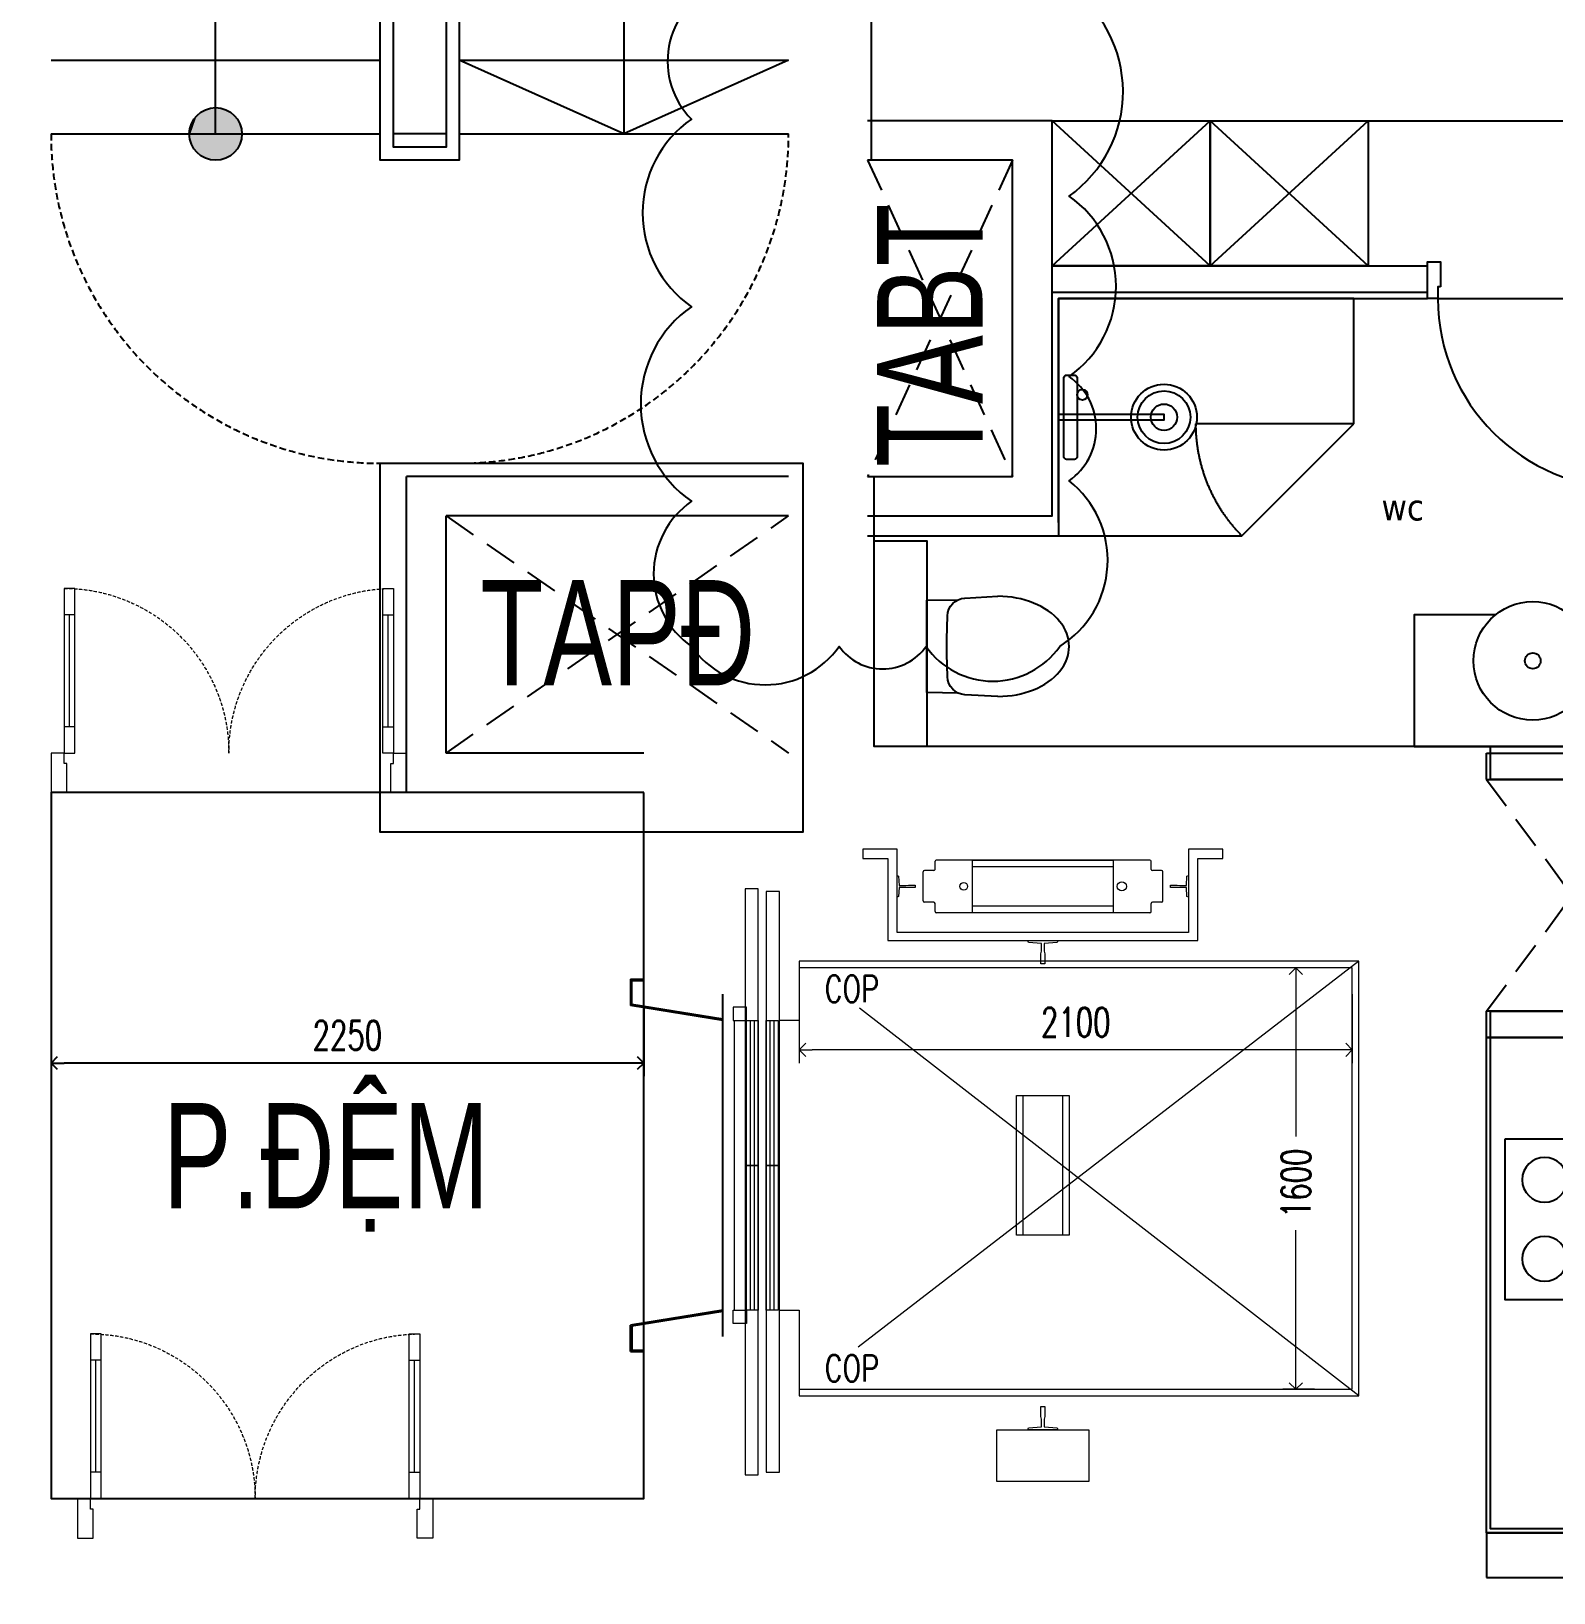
# Model space of a CAD drawing. Header units: millimetres. Extents: x -361702973 to 361248309, y -356458554 to 356543577.
# Drawn here: x 151752 to 157532, y 17413 to 23340 of the extents above; entities that cross this region are included whole.
import ezdxf
from ezdxf.enums import TextEntityAlignment as Align

# ---------------------------------------------------------------- set-up
doc = ezdxf.new("R2010")
doc.units = ezdxf.units.MM
doc.header["$LTSCALE"] = 100
doc.header["$MEASUREMENT"] = 0
for name, pattern in [('ACAD_ISO03W100', [30, 12, -18]), ('HIDDEN', [0.375, 0.25, -0.125]), ('Xref_ST_MBDV Cot vach 30.7.2022$0$ACAD_ISO02W100', [15, 12, -3]), ('Xref_ST_MBDV Cot vach 30.7.2022$0$HIDDEN', [0.375, 0.25, -0.125]), ('Xref_ST_MBDV Cot vach 30.7.2022$0$HIDDEN2', [0.1875, 0.125, -0.0625])]:
    doc.linetypes.add(name, pattern=pattern)
for name, color, linetype in [('1VinaPVC-Text', 9, 'Continuous'), ('A-_SANIEQPT_E-_N', 251, 'Continuous'), ('A-ANNO-ROOM', 50, 'Continuous'), ('dien tich thong thuy', 3, 'Continuous'), ('IDEA - dim', 251, 'Continuous'), ('KT-Khuat', 9, 'HIDDEN'), ('KT-Net manh', 139, 'Continuous'), ('KT-Tuong', 1, 'Continuous'), ('ONG', 150, 'Continuous'), ('truc ky thua', 50, 'Continuous'), ('Xref_ST_MBDV Cot vach 30.7.2022$0$KT-Khuat', 9, 'Xref_ST_MBDV Cot vach 30.7.2022$0$HIDDEN'), ('Xref_ST_MBDV Cot vach 30.7.2022$0$KT-Net manh', 139, 'Continuous'), ('Xref_ST_MBDV Cot vach 30.7.2022$0$KT-Text', 7, 'Continuous'), ('Xref_ST_MBDV Cot vach 30.7.2022$0$KT-Thay', 7, 'Continuous'), ('Xref_ST_MBDV Cot vach 30.7.2022$0$KT-Tuong', 1, 'Continuous')]:
    doc.layers.add(name, color=color, linetype=linetype)
doc.layers.add('Xref_ST_MBDV Cot vach 30.7.2022$0$CUA', color=37, linetype='Continuous', lineweight=13)
doc.layers.add('Xref_ST_MBDV Cot vach 30.7.2022$0$KT-Noi that', color=36, linetype='Continuous', lineweight=9)
doc.styles.add('220126_HDN_HBA typical plan$0$211210_HDN_HBA_TYPICAL PLAN CORE OPT 1$0$HBA-Text', font='GOTHIC.TTF')
doc.styles.add('Tahoma', font='tahoma.ttf')
doc.styles.add('Xref_ST_MBDV Cot vach 30.7.2022$0$Arial', font='arial.ttf', dxfattribs={"width": 0.7})
doc.styles.add('Xref_ST_MBDV Cot vach 30.7.2022$0$ROMANS', font='ROMANS.SHX')
doc.styles.add('Xref_ST_MBDV Cot vach 30.7.2022$0$xref.N.Cot vach tang N2$0$DIM', font='vnsimli.shx', dxfattribs={"width": 0.7})
doc.dimstyles.new('Xref_ST_MBDV Cot vach 30.7.2022$0$xref.N.Cot vach tang N2$0$CCU 1-100 A1', dxfattribs={"dimscale": 100, "dimtxt": 2.2, "dimasz": 1, "dimexe": 1, "dimexo": 0, "dimgap": 1, "dimtad": 1, "dimdec": 0, "dimdsep": 46, "dimtxsty": 'Xref_ST_MBDV Cot vach 30.7.2022$0$xref.N.Cot vach tang N2$0$DIM', "dimblk1": 'Xref_ST_MBDV Cot vach 30.7.2022$0$xref.N.Cot vach tang N2$0$_ARCHTICK', "dimblk2": 'Xref_ST_MBDV Cot vach 30.7.2022$0$xref.N.Cot vach tang N2$0$_ARCHTICK', "dimsah": 1, "dimcen": 0, "dimdle": 1, "dimclrd": 256, "dimclre": 256, "dimclrt": 31, "dimadec": 0, "dimazin": 0, "dimtfac": 1, "dimtdec": 0, "dimtix": 1, "dimtmove": 2, "dimatfit": 3, "dimldrblk": 'Xref_ST_MBDV Cot vach 30.7.2022$0$xref.N.Cot vach tang N2$0$_ARCHTICK', "dimfxl": 8, "dimtolj": 1, "dimarcsym": 0})

# ---------------------------------------------------------------- blocks, each defined once
blk = doc.blocks.new('A$C418F5BC8')
at = {"layer": 'A-ANNO-ROOM', "insert": (648.1, 1090.8), "char_height": 600, "attachment_point": 2, "rotation": 50.44883, "style": '220126_HDN_HBA typical plan$0$211210_HDN_HBA_TYPICAL PLAN CORE OPT 1$0$HBA-Text'}
blk.add_mtext_dynamic_manual_height_columns('SL-S', width=722857412.874, gutter_width=9765.6, heights=[0], dxfattribs=at)
blk = doc.blocks.new('A$C1AAC5519')
at = {"layer": 'A-ANNO-ROOM', "insert": (773, 1216.6), "char_height": 600, "attachment_point": 2, "rotation": 50.44883, "style": '220126_HDN_HBA typical plan$0$211210_HDN_HBA_TYPICAL PLAN CORE OPT 1$0$HBA-Text'}
blk.add_mtext_dynamic_manual_height_columns('1-BR', width=722857412.874, gutter_width=9765.6, heights=[0], dxfattribs=at)
blk = doc.blocks.new('A$C2A6C5140')
at = {"layer": 'A-ANNO-ROOM', "insert": (731.4, 1190, 0), "char_height": 600, "attachment_point": 2, "rotation": 50.44883, "style": '220126_HDN_HBA typical plan$0$211210_HDN_HBA_TYPICAL PLAN CORE OPT 1$0$HBA-Text'}
blk.add_mtext_dynamic_manual_height_columns('2-BR', width=722857412.874, gutter_width=9765.6, heights=[0], dxfattribs=at)
blk = doc.blocks.new('A$C5388591E')
at = {"layer": 'A-ANNO-ROOM', "insert": (894.3, 842.2, 0), "char_height": 600, "attachment_point": 2, "rotation": 1.40647, "style": '220126_HDN_HBA typical plan$0$211210_HDN_HBA_TYPICAL PLAN CORE OPT 1$0$HBA-Text'}
blk.add_mtext_dynamic_manual_height_columns('3-BR', width=722857412.874, gutter_width=9765.6, heights=[0], dxfattribs=at)
blk = doc.blocks.new('A$C21AF0CCA')
at = {"layer": 'A-ANNO-ROOM', "insert": (1197.6, 814.7), "char_height": 600, "attachment_point": 2, "rotation": 0.10543, "style": '220126_HDN_HBA typical plan$0$211210_HDN_HBA_TYPICAL PLAN CORE OPT 1$0$HBA-Text'}
blk.add_mtext_dynamic_manual_height_columns('1-BR+', width=722857412.874, gutter_width=9765.6, heights=[0], dxfattribs=at)
blk = doc.blocks.new('Xref_ST_MBDV Cot vach 30.7.2022$0$xref.N.Cot vach tang N2$0$_Open90')
at = {"color": 0, "linetype": 'ByBlock', "lineweight": -2}
for p, q in [((0, 0), (-1, 0)), ((-0.5, 0.5), (0, 0)), ((0, 0), (-0.5, -0.5))]:
    blk.add_line(p, q, dxfattribs=at)
blk = doc.blocks.new('*D111')
at = {"layer": 'Defpoints', "color": 0, "transparency": 16777216}
for p in [(-424.2, -515), (-353.1, -515, 0), (-353.1, -2115, 0)]:
    blk.add_point(p, dxfattribs=at)
at = {"layer": 'Xref_ST_MBDV Cot vach 30.7.2022$0$KT-Noi that', "color": 5, "transparency": 16777216}
for p, q in [((-353.1, -515), (-474.2, -515)), ((-424.2, -565), (-424.2, -1155)), ((-424.2, -2065), (-424.2, -1511.7)), ((-353.1, -2115), (-474.2, -2115))]:
    blk.add_line(p, q, dxfattribs=at)
at = {"layer": 'Xref_ST_MBDV Cot vach 30.7.2022$0$KT-Noi that', "color": 5, "transparency": 16777216, "xscale": 50, "yscale": 50, "zscale": 50}
for p, rotation in [((-424.2, -515), 90), ((-424.2, -2115), 270)]:
    blk.add_blockref('Xref_ST_MBDV Cot vach 30.7.2022$0$xref.N.Cot vach tang N2$0$_Open90', p, dxfattribs=dict(at, rotation=rotation))
at = {"layer": 'Xref_ST_MBDV Cot vach 30.7.2022$0$KT-Noi that', "color": 5, "transparency": 16777216, "insert": (-424.2, -1333.3), "char_height": 110, "attachment_point": 5, "rotation": 90, "style": 'Xref_ST_MBDV Cot vach 30.7.2022$0$xref.N.Cot vach tang N2$0$DIM'}
blk.add_mtext('\\A1;1600', dxfattribs=at)
blk = doc.blocks.new('Xref_ST_MBDV Cot vach 30.7.2022$0$xref.N.Cot vach tang N2$0$_ARCHTICK')
at = {"color": 0, "linetype": 'ByBlock', "const_width": 0.15}
blk.add_lwpolyline([(-0.5, -0.5), (0.5, 0.5)], dxfattribs=at)
blk = doc.blocks.new('*D112')
at = {"layer": 'Defpoints', "color": 0, "transparency": 16777216}
for p in [(-2310, -615), (-210, -615), (-2310, -826.7)]:
    blk.add_point(p, dxfattribs=at)
at = {"layer": 'Xref_ST_MBDV Cot vach 30.7.2022$0$KT-Noi that', "color": 5, "transparency": 16777216}
for p, q in [((-2310, -615), (-2310, -876.7)), ((-210, -615), (-210, -876.7)), ((-260, -826.7), (-2260, -826.7))]:
    blk.add_line(p, q, dxfattribs=at)
at = {"layer": 'Xref_ST_MBDV Cot vach 30.7.2022$0$KT-Noi that', "color": 5, "transparency": 16777216, "xscale": 50, "yscale": 50, "zscale": 50, "rotation": 180}
blk.add_blockref('Xref_ST_MBDV Cot vach 30.7.2022$0$xref.N.Cot vach tang N2$0$_Open90', (-2310, -826.7), dxfattribs=at)
at = {"layer": 'Xref_ST_MBDV Cot vach 30.7.2022$0$KT-Noi that', "color": 5, "transparency": 16777216, "xscale": 50, "yscale": 50, "zscale": 50}
blk.add_blockref('Xref_ST_MBDV Cot vach 30.7.2022$0$xref.N.Cot vach tang N2$0$_Open90', (-210, -826.7), dxfattribs=at)
at = {"layer": 'Xref_ST_MBDV Cot vach 30.7.2022$0$KT-Noi that', "color": 5, "transparency": 16777216, "insert": (-1260, -721.7), "char_height": 110, "attachment_point": 5, "style": 'Xref_ST_MBDV Cot vach 30.7.2022$0$xref.N.Cot vach tang N2$0$DIM'}
blk.add_mtext('\\A1;2100', dxfattribs=at)
blk = doc.blocks.new('*D486')
at = {"layer": 'Defpoints', "color": 5, "transparency": 16777216}
for p, q in [((151827, 19635.4), (151827, 19373.7)), ((154077, 19635.4), (154077, 19373.7)), ((154027, 19423.7), (151877, 19423.7))]:
    blk.add_line(p, q, dxfattribs=at)
at = {"layer": 'Defpoints', "color": 0, "transparency": 16777216}
for p in [(151827, 19635.4), (154077, 19635.4), (151827, 19423.7)]:
    blk.add_point(p, dxfattribs=at)
at = {"layer": 'Defpoints', "color": 5, "transparency": 16777216, "xscale": 50, "yscale": 50, "zscale": 50, "rotation": 180}
blk.add_blockref('Xref_ST_MBDV Cot vach 30.7.2022$0$xref.N.Cot vach tang N2$0$_Open90', (151827, 19423.7), dxfattribs=at)
at = {"layer": 'Defpoints', "color": 5, "transparency": 16777216, "xscale": 50, "yscale": 50, "zscale": 50}
blk.add_blockref('Xref_ST_MBDV Cot vach 30.7.2022$0$xref.N.Cot vach tang N2$0$_Open90', (154077, 19423.7), dxfattribs=at)
at = {"layer": 'Defpoints', "color": 5, "transparency": 16777216, "insert": (152952, 19528.7), "char_height": 110, "attachment_point": 5, "style": 'Xref_ST_MBDV Cot vach 30.7.2022$0$xref.N.Cot vach tang N2$0$DIM'}
blk.add_mtext('\\A1;2250', dxfattribs=at)
blk = doc.blocks.new('*U113')
for p, q in [((-1260, 525), (-1300, 525)), ((-1280, 100), (-1280, 525)), ((-90, 525), (-50, 525)), ((-70, 100), (-70, 525)), ((-1260, 100), (-1300, 100)), ((-90, 100), (-50, 100))]:
    blk.add_line(p, q)
for points in [[(-1300, 0), (-1260, 0), (-1260, 625), (-1300, 625)], [(-50, 0), (-90, 0), (-90, 625), (-50, 625)], [(-1350, -150), (-1290, -150), (-1290, -40), (-1300, -40), (-1300, 0), (-1350, 0)], [(0, -150), (-60, -150), (-60, -40), (-50, -40), (-50, 0), (0, 0)]]:
    blk.add_lwpolyline(points, close=True)
at = {"linetype": 'Xref_ST_MBDV Cot vach 30.7.2022$0$HIDDEN2'}
for centre, start, end in [((-1300, 0), 0, 89.99996), ((-50, 0), 90.00004, 180)]:
    blk.add_arc(centre, 625, start, end, dxfattribs=at)
blk = doc.blocks.new('220126_HDN_HBA typical plan$0$210902_YS plan 330pm ver13$0$TOTO-WC-CW822J')
at = {"color": 0}
blk.add_lwpolyline([(-177.2, -119.2), (-175, 0), (175, 0), (177.2, -119.2)], dxfattribs=at)
blk.add_lwpolyline([(-190, -270), (-183.4, -144.5, -0.39087), (-115.4, -78.2), (-27.8, -75.8, -0.013886), (27.8, -75.8), (115.4, -78.2, -0.39087), (183.4, -144.5), (190, -270)], format="xyb", dxfattribs=at)
blk.add_ellipse((0, -270), major_axis=(0, -270), ratio=0.703704, start_param=4.712389, end_param=7.853982, dxfattribs=at)
blk = doc.blocks.new('d800')
blk.add_line((760, 70), (40, 70))
for points in [[(40, 790), (40, 70), (85, 70), (85, 790)], [(50, 25), (40, 25), (40, 70), (0, 70), (0, -70), (50, -70)], [(750, 25), (760, 25), (760, 70), (800, 70), (800, -70), (750, -70)]]:
    blk.add_lwpolyline(points, close=True)
blk.add_arc((40, 70), 720, 0, 90)
blk = doc.blocks.new('*U147')
at = {"ltscale": 5}
blk.add_lwpolyline([(305, -530), (305, 0), (-305, 0), (-305, -530)], close=True, dxfattribs=at)
for centre in [(-150, -150), (150, -150), (-150, -380), (150, -380)]:
    blk.add_circle(centre, 85, dxfattribs=at)
blk = doc.blocks.new('25')
at = {"layer": 'IDEA - dim'}
for p, q in [((-224.9, 4855), (-224.9, 4980)), ((-929.1, 3954.9), (-504.8, 4379.1)), ((0, 3030, 0), (0, 3130, 0)), ((0, 2050), (0, 2150)), ((0, 170), (0, 0))]:
    blk.add_line(p, q, dxfattribs=at)
at = {"layer": 'IDEA - dim', "extrusion": (-3.79852e-15, 2.36519e-08, 1)}
blk.add_line((-2349.9, 3954.9), (-1624.8, 3954.9), dxfattribs=at)
at = {"layer": 'IDEA - dim'}
for points in [[(-1649.9, 4980), (-1649.9, 5530), (-1049.9, 5530), (-1049.9, 4980), (-1649.9, 4980)], [(-1049.9, 4980), (-1049.9, 5530), (-449.9, 5530), (-449.9, 4980), (-1049.9, 4980)], [(-1624.8, 4414.9), (-1624.8, 4394.9), (-1224.8, 4394.9), (-1224.8, 4414.9)], [(600, 170), (0, 170), (0, 2050), (600, 2050)]]:
    blk.add_lwpolyline(points, close=True, dxfattribs=at)
for points in [[(575.1, 4855), (625.1, 4855), (625, 3155), (-2325, 3155), (-2325, 4004.8)], [(-1624.9, 4004.8), (-1624.8, 4855), (-224.9, 4855)], [(-504.8, 4379.1), (-504.8, 4854.9), (-1624.8, 4854.9), (-1624.8, 3954.9), (-929.1, 3954.9)], [(33.6, 3655), (-275, 3655), (-275, 3155), (625, 3155), (625, 3655), (316.4, 3655)]]:
    blk.add_lwpolyline(points, dxfattribs=at)
blk.add_lwpolyline([(-1564.8, 4244.9), (-1594.8, 4244.9, -0.414214), (-1604.8, 4254.9), (-1604.8, 4554.9, -0.414214), (-1594.8, 4564.9), (-1564.8, 4564.9, -0.414214), (-1554.8, 4554.9), (-1554.8, 4254.9, -0.414214)], format="xyb", close=True, dxfattribs=at)
at = {"layer": 'IDEA - dim', "elevation": 0}
blk.add_lwpolyline([(-2325, 3155), (-2325, 3935), (-2125, 3935), (-2125, 3155)], close=True, dxfattribs=at)
at = {"layer": 'IDEA - dim'}
for centre, radius in [((-1534.8, 4489.9), 20), ((-1224.8, 4404.9), 125), ((-1224.8, 4404.9), 100), ((-1224.8, 4404.9), 50), ((175, 3480), 225), ((175, 3480), 30)]:
    blk.add_circle(centre, radius, dxfattribs=at)
at = {"layer": 'KT-Khuat', "linetype": 'HIDDEN', "ltscale": 5}
for p, q in [((0, 3030, 0), (650, 2150)), ((0, 2150), (650, 3030, 0))]:
    blk.add_line(p, q, dxfattribs=at)
at = {"layer": 'KT-Net manh', "linetype": 'ACAD_ISO03W100', "ltscale": 4}
for p, q in [((-1649.9, 4980), (-1049.9, 5530)), ((-1049.9, 4980), (-1649.9, 5530)), ((-1049.9, 4980), (-449.9, 5530)), ((-449.9, 4980), (-1049.9, 5530)), ((-449.9, 5530), (650.1, 5530)), ((-504.8, 4379.1), (-1104.8, 4379.1))]:
    blk.add_line(p, q, dxfattribs=at)
blk.add_arc((-504.8, 4379.1), 600, 180, 225, dxfattribs=at)
at = {"layer": 'KT-Tuong'}
for p, q in [((-1649.9, 4980), (-224.9, 4980)), ((-1649.9, 4880), (-224.9, 4880)), ((750, 2050), (0, 2050)), ((0, 170), (2950, 170)), ((2000, 170), (0, 170)), ((0, 0), (2950, 0))]:
    blk.add_line(p, q, dxfattribs=at)
for points in [[(0, 3130), (650, 3130), (650.1, 4880)], [(0, 3030), (650, 3030), (650, 2150), (0, 2150)]]:
    blk.add_lwpolyline(points, dxfattribs=at)
at = {"layer": 'A-_SANIEQPT_E-_N', "linetype": 'Continuous', "extrusion": (-3.10193e-24, 3.30872e-24, -1), "zscale": -1, "rotation": 90}
blk.add_blockref('*U147', (-600, 1360), dxfattribs=at)
at = {"layer": 'IDEA - dim'}
for name, p, rotation in [('d800', (575.1, 4925), 180), ('220126_HDN_HBA typical plan$0$210902_YS plan 330pm ver13$0$TOTO-WC-CW822J', (-2125, 3535, 0), 90)]:
    blk.add_blockref(name, p, dxfattribs=dict(at, rotation=rotation))
at = {"layer": '1VinaPVC-Text', "style": 'Tahoma'}
blk.add_text('wc', height=100, dxfattribs=at).set_placement((-399.1, 4012.9))
blk = doc.blocks.new('Xref_ST_MBDV Cot vach 30.7.2022$0$TMCC')
at = {"layer": 'Xref_ST_MBDV Cot vach 30.7.2022$0$KT-Noi that', "linetype": 'Continuous', "ltscale": 2}
for p, q in [((-1794.2, -141.4, 0), (-1794.2, -110.6, 0)), ((-978.4, -106, 0), (-1789.6, -106, 0)), ((-1652, -306, 0), (-1652, -106, 0)), ((-1652, -106, 0), (-1118, -106, 0)), ((-1118, -106, 0), (-1118, -306, 0)), ((-973.8, -141.4, 0), (-973.8, -110.6, 0)), ((-1938.3, -164.7, 0), (-1932.3, -167.2, 0)), ((-1938.3, -247.2, 0), (-1938.3, -164.7, 0)), ((-1932.3, -167.2, 0), (-1930.1, -202.2, 0)), ((-1839.3, -261.4, 0), (-1839.3, -150.6, 0)), ((-1798.8, -146, 0), (-1834.7, -146, 0)), ((-1652, -281, 0), (-1652, -131, 0)), ((-1652, -131, 0), (-1118, -131, 0)), ((-1118, -131, 0), (-1118, -281, 0)), ((-933.9, -146, 0), (-969.2, -146, 0)), ((-929.3, -261.4, 0), (-929.3, -150.6, 0)), ((-840, -202.2, 0), (-837.8, -167.2, 0)), ((-837.8, -167.2, 0), (-831.8, -164.7, 0)), ((-831.8, -164.7, 0), (-831.8, -247.2, 0)), ((-2515, -215, 0), (-2515, -2440, 0)), ((-2465, -215, 0), (-2515, -215, 0)), ((-2465, -2440, 0), (-2465, -215, 0)), ((-1930.1, -209.7, 0), (-1932.3, -244.7, 0)), ((-1930.1, -202.2, 0), (-1905.4, -202.2, 0)), ((-1905.4, -209.7, 0), (-1930.1, -209.7, 0)), ((-1905.4, -202.2, 0), (-1895.4, -202, 0)), ((-1895.4, -210.5, 0), (-1905.4, -209.7, 0)), ((-1895.4, -202, 0), (-1870, -201.5, 0)), ((-1870, -210.5, 0), (-1895.4, -210.5, 0)), ((-1870, -201.5, 0), (-1870, -210.5, 0)), ((-900, -210.5, 0), (-900, -201.5, 0)), ((-900, -201.5, 0), (-874.6, -201.5, 0)), ((-874.6, -210, 0), (-900, -210.5, 0)), ((-874.6, -201.5, 0), (-864.6, -202.2, 0)), ((-864.6, -209.7, 0), (-874.6, -210, 0)), ((-864.6, -202.2, 0), (-840, -202.2, 0)), ((-840, -209.7, 0), (-864.6, -209.7, 0)), ((-837.8, -244.7, 0), (-840, -209.7, 0)), ((-1932.3, -244.7, 0), (-1938.3, -247.2, 0)), ((-1798.8, -266, 0), (-1834.7, -266, 0)), ((-1794.2, -301.4, 0), (-1794.2, -270.6, 0)), ((-1118, -281, 0), (-1652, -281, 0)), ((-973.8, -301.4, 0), (-973.8, -270.6, 0)), ((-933.9, -266, 0), (-969.2, -266, 0)), ((-831.8, -247.2, 0), (-837.8, -244.7, 0)), ((-978.4, -306, 0), (-1789.6, -306, 0)), ((-1118, -306, 0), (-1652, -306, 0)), ((-1439.5, -419, 0), (-1442, -411, 0)), ((-1442, -411, 0), (-1328, -411, 0)), ((-1328, -411, 0), (-1330.5, -419, 0)), ((-1390, -423, 0), (-1439.5, -419, 0)), ((-1393, -462, 0), (-1390, -452, 0)), ((-1393, -500, 0), (-1393, -462, 0)), ((-1390, -452, 0), (-1390, -423, 0)), ((-1330.5, -419, 0), (-1380, -423, 0)), ((-1380, -423, 0), (-1380, -452, 0)), ((-1380, -452, 0), (-1377, -462, 0)), ((-1377, -462, 0), (-1377, -500, 0)), ((-185, -490, 0), (-2310, -490, 0)), ((-2310, -490, 0), (-2310, -515, 0)), ((-210, -515, 0), (-2310, -515, 0)), ((-2310, -515, 0), (-2310, -715, 0)), ((-1377, -500, 0), (-1393, -500, 0)), ((-210, -2115, 0), (-210, -515, 0)), ((-185, -2140, 0), (-185, -490, 0)), ((-2510, -665, 0), (-2560, -665, 0)), ((-2560, -665, 0), (-2560, -715, 0)), ((-2510, -715, 0), (-2510, -665, 0)), ((-2560, -715, 0), (-2510, -715, 0)), ((-2555, -1815, 0), (-2555, -715, 0)), ((-2310, -715, 0), (-2385, -715, 0)), ((-1485, -1000, 0), (-1285, -1000, 0)), ((-1485, -1530, 0), (-1485, -1000, 0)), ((-1460, -1000, 0), (-1310, -1000, 0)), ((-1460, -1530, 0), (-1460, -1000, 0)), ((-1310, -1000, 0), (-1310, -1530, 0)), ((-1285, -1000, 0), (-1285, -1530, 0)), ((-1285, -1530, 0), (-1485, -1530, 0)), ((-1310, -1530, 0), (-1460, -1530, 0)), ((-2560, -1865, 0), (-2560, -1815, 0)), ((-2560, -1815, 0), (-2510, -1815, 0)), ((-2510, -1815, 0), (-2510, -1865, 0)), ((-2385, -1815, 0), (-2310, -1815, 0)), ((-2310, -1815, 0), (-2310, -2115, 0)), ((-2510, -1865, 0), (-2560, -1865, 0)), ((-2310, -2115, 0), (-210, -2115, 0)), ((-2310, -2115, 0), (-2310, -2140, 0)), ((-2310, -2140, 0), (-185, -2140, 0)), ((-1393, -2218, 0), (-1393, -2180, 0)), ((-1393, -2180, 0), (-1377, -2180, 0)), ((-1377, -2180, 0), (-1377, -2218, 0)), ((-1390, -2228, 0), (-1393, -2218, 0)), ((-1390, -2257, 0), (-1390, -2228, 0)), ((-1377, -2218, 0), (-1380, -2228, 0)), ((-1380, -2228, 0), (-1380, -2257, 0)), ((-1442, -2269, 0), (-1439.5, -2261, 0)), ((-1328, -2269, 0), (-1442, -2269, 0)), ((-1439.5, -2261, 0), (-1390, -2257, 0)), ((-1380, -2257, 0), (-1330.5, -2261, 0)), ((-1330.5, -2261, 0), (-1328, -2269, 0)), ((-2515, -2440, 0), (-2465, -2440, 0))]:
    blk.add_line(p, q, dxfattribs=at)
at = {"layer": 'Xref_ST_MBDV Cot vach 30.7.2022$0$KT-Noi that', "linetype": 'Xref_ST_MBDV Cot vach 30.7.2022$0$ACAD_ISO02W100', "ltscale": 2}
for p, q in [((-185, -490, 0), (-2310, -2127.5, 0)), ((-185, -2140, 0), (-2310, -490, 0))]:
    blk.add_line(p, q, dxfattribs=at)
at = {"layer": 'Xref_ST_MBDV Cot vach 30.7.2022$0$KT-Noi that', "linetype": 'Continuous', "ltscale": 2, "elevation": 0}
for points in [[(-1385, -411), (-796.8, -411), (-796.8, -100), (-701.8, -100), (-701.8, -65), (-831.8, -65), (-831.8, -381), (-1385, -381), (-1938.3, -381), (-1938.3, -65), (-2068.3, -65), (-2068.3, -100), (-1973.3, -100), (-1973.3, -411), (-1385, -411)], [(-2385, -2430), (-2385, -225), (-2435, -225), (-2435, -2430)], [(-2510, -715), (-2465, -715), (-2465, -1265), (-2510, -1265)], [(-2435, -715), (-2390, -715), (-2390, -1265), (-2435, -1265)], [(-2510, -1265), (-2465, -1265), (-2465, -1815), (-2510, -1815)], [(-2435, -1265), (-2390, -1265), (-2390, -1815), (-2435, -1815)], [(-1385, -2269), (-1210, -2269), (-1210, -2465), (-1385, -2465), (-1560, -2465), (-1560, -2269), (-1385, -2269)]]:
    blk.add_lwpolyline(points, close=True, dxfattribs=at)
for points in [[(-2495, -1265), (-2495, -715)], [(-2480, -1265), (-2480, -715)], [(-2420, -1265), (-2420, -715)], [(-2405, -1265), (-2405, -715)], [(-2495, -1815), (-2495, -1265)], [(-2480, -1815), (-2480, -1265)], [(-2420, -1815), (-2420, -1265)], [(-2405, -1815), (-2405, -1265)]]:
    blk.add_lwpolyline(points, dxfattribs=at)
at = {"layer": 'Xref_ST_MBDV Cot vach 30.7.2022$0$KT-Noi that', "linetype": 'Continuous', "ltscale": 2}
for centre, radius in [((-1685, -206, 0), 14.5), ((-1085, -206, 0), 17.5)]:
    blk.add_circle(centre, radius, dxfattribs=at)
for centre, start, end in [((-1789.6, -110.6, 0), 90, 180), ((-978.4, -110.6, 0), 0, 90), ((-1834.7, -150.6, 0), 90, 180), ((-1798.8, -141.4, 0), 270, 0), ((-969.2, -141.4, 0), 180, 270), ((-933.9, -150.6, 0), 0, 90), ((-1834.7, -261.4, 0), 180, 270), ((-1798.8, -270.6, 0), 0, 90), ((-969.2, -270.6, 0), 90, 180), ((-933.9, -261.4, 0), 270, 0), ((-1789.6, -301.4, 0), 180, 270), ((-978.4, -301.4, 0), 270, 0)]:
    blk.add_arc(centre, 4.61, start, end, dxfattribs=at)
at = {"layer": 'Xref_ST_MBDV Cot vach 30.7.2022$0$KT-Noi that', "linetype": 'Continuous', "ltscale": 2, "style": 'Xref_ST_MBDV Cot vach 30.7.2022$0$ROMANS', "width": 0.75}
for p in [(-2110, -595, 0), (-2110, -2035, 0)]:
    blk.add_text('COP', height=100, dxfattribs=at).set_placement(p, align=Align.MIDDLE)
at = {"layer": 'Xref_ST_MBDV Cot vach 30.7.2022$0$KT-Noi that', "color": 5}
dim = blk.add_linear_dim(base=(-424.2, -515, 0), p1=(-353.1, -2115, 0), p2=(-353.1, -515, 0), angle=270, dimstyle='Xref_ST_MBDV Cot vach 30.7.2022$0$xref.N.Cot vach tang N2$0$CCU 1-100 A1', override={"dimscale": 50, "dimblk1": 'Xref_ST_MBDV Cot vach 30.7.2022$0$xref.N.Cot vach tang N2$0$_Open90', "dimblk2": 'Xref_ST_MBDV Cot vach 30.7.2022$0$xref.N.Cot vach tang N2$0$_Open90', "dimclrd": 5, "dimclre": 5, "dimclrt": 5, "dimlwd": 65535, "dimlwe": 65535}, dxfattribs=at)
dim.commit()
dim.dimension.update_dxf_attribs({"geometry": '*D111', "text_midpoint": (-424.2, -1333.3, 0), "dimtype": 128})
dim = blk.add_linear_dim(base=(-2310, -826.7, 0), p1=(-210, -615, 0), p2=(-2310, -615, 0), angle=180, dimstyle='Xref_ST_MBDV Cot vach 30.7.2022$0$xref.N.Cot vach tang N2$0$CCU 1-100 A1', override={"dimscale": 50, "dimblk1": 'Xref_ST_MBDV Cot vach 30.7.2022$0$xref.N.Cot vach tang N2$0$_Open90', "dimblk2": 'Xref_ST_MBDV Cot vach 30.7.2022$0$xref.N.Cot vach tang N2$0$_Open90', "dimclrd": 5, "dimclre": 5, "dimclrt": 5, "dimlwd": 65535, "dimlwe": 65535}, dxfattribs=at)
dim.commit()
dim.dimension.update_dxf_attribs({"geometry": '*D112', "text_midpoint": (-1260, -721.7, 0)})

msp = doc.modelspace()

# ---------------------------------------------------------------- hatches: boundary and pattern name
at = {"layer": 'Xref_ST_MBDV Cot vach 30.7.2022$0$KT-Net manh'}
h = msp.add_hatch(color=256, dxfattribs=at)
edge = h.paths.add_edge_path(flags=0)
edge.add_arc((152452, 22950.4), 100, 360, 720)
h = msp.add_hatch(color=256, dxfattribs=at)
edge = h.paths.add_edge_path(flags=0)
edge.add_arc((152452, 22950.4), 100, 360, 720)
msp.add_hatch(color=256, dxfattribs=at).paths.add_polyline_path([(152421.1, 22855.3), (152482.9, 22855.3), (152532.9, 22891.6), (152552, 22950.4), (152532.9, 23009.2), (152482.9, 23045.5), (152421.1, 23045.5), (152371.1, 23009.2), (152352, 22950.4), (152371.1, 22891.6)], flags=0)
msp.add_hatch(color=256, dxfattribs=at).paths.add_polyline_path([(152421.1, 22855.3), (152482.9, 22855.3), (152532.9, 22891.6), (152552, 22950.4), (152532.9, 23009.2), (152482.9, 23045.5), (152421.1, 23045.5), (152371.1, 23009.2), (152352, 22950.4), (152371.1, 22891.6)], flags=0)

# ---------------------------------------------------------------- linework, layer by layer
at = {"layer": 'Defpoints', "elevation": 0}
msp.add_lwpolyline([(154258.1, 21005.4, 0.520567), (154819, 21005.4, 0.520567), (155148.8, 21005.4, 0.520567), (155656.4, 21005.4, 0.520567), (155691.9, 21633.9, 0.520567), (155691.9, 22029.6, 0.520567), (155691.9, 22714.8, 0.520567), (155686.9, 23510.4, 0.520567), (154996.4, 23510.4, 0.520567), (154349.3, 23510.4, 0.520567), (154258.1, 23006.7, 0.520567), (154258.1, 22294.8, 0.520567), (154258.1, 21556, 0.520567)], format="xyb", close=True, dxfattribs=at)
msp.add_lwpolyline([(154077, 20450.4), (151827, 20450.4), (151827, 17770.4), (154077, 17770.4)], close=True, dxfattribs=at)
at = {"layer": 'dien tich thong thuy', "elevation": 0}
msp.add_lwpolyline([(165708.4, 18270.6), (164576.9, 18270.6), (164576.9, 17995.6), (162511.9, 17995.6), (162511.9, 17655.4), (160241.9, 17655.4), (157292, 17655.4), (157291.9, 19620.4), (157926.9, 19620.4), (157926.9, 20500.4), (157292, 20500.4), (157292, 20625.4), (154951.9, 20625.4), (154951.9, 21650.4), (155476.9, 21650.4), (155477, 22850.4), (154942, 22850.4), (154942.4, 26855.4), (157911.4, 26855.5), (158041.9, 26855.4)], dxfattribs=at)
at = {"layer": 'ONG', "color": 1, "elevation": 0}
for points in [[(154927, 21500.4), (155627, 21500.4), (155627, 23000.4), (154927, 23000.4)], [(154927, 21650.4), (155477, 21650.4), (155477, 22850.4), (154927, 22850.4)]]:
    msp.add_lwpolyline(points, dxfattribs=at)
at = {"layer": 'truc ky thua', "elevation": 0}
msp.add_lwpolyline([(153076.7, 21700.4), (154681.5, 21700.4), (154681.5, 20300.4), (153076.7, 20300.4)], close=True, dxfattribs=at)
at = {"layer": 'Xref_ST_MBDV Cot vach 30.7.2022$0$KT-Khuat', "linetype": 'Xref_ST_MBDV Cot vach 30.7.2022$0$HIDDEN', "ltscale": 5}
for p, q in [((154927, 22850.4, 0), (155477, 21650.4, 0)), ((155477, 22850.4, 0), (154927, 21650.4, 0)), ((153327, 20600.4), (154627, 21500.4)), ((153327, 21500.4), (154627, 20600.4))]:
    msp.add_line(p, q, dxfattribs=at)
at = {"layer": 'Xref_ST_MBDV Cot vach 30.7.2022$0$KT-Net manh'}
for p, q in [((152371.1, 23009.2, 0), (152352, 22950.4, 0)), ((152371.1, 23009.2, 0), (152352, 22950.4, 0)), ((154027, 19742.4), (154027, 19642.6)), ((154377, 18385.4), (154377, 19685.4)), ((154377, 19585.4), (154027, 19642.6)), ((154377, 19590.6), (154032, 19646.5)), ((154377, 18485.4), (154027, 18428.2)), ((154377, 18480.2), (154032, 18424.3)), ((154027, 18328.4), (154027, 18428.2))]:
    msp.add_line(p, q, dxfattribs=at)
at = {"layer": 'Xref_ST_MBDV Cot vach 30.7.2022$0$KT-Net manh', "elevation": 0}
for points in [[(152452, 24701.3), (152452, 25350.4), (152452, 25450.4), (152452, 26025.4), (154002, 26025.4), (154002, 22950.4)], [(152452, 22950.4), (152452, 24420.4)], [(154627, 23230.4), (154002, 22950.4), (153377, 23230.4)], [(154027, 19742.4), (154077, 19742.4)], [(154032, 19646.5), (154032, 19737.4), (154077, 19737.4)], [(154032, 18424.3), (154032, 18333.4), (154077, 18333.4)], [(154027, 18328.4), (154077, 18328.4)]]:
    msp.add_lwpolyline(points, dxfattribs=at)
at = {"layer": 'Xref_ST_MBDV Cot vach 30.7.2022$0$KT-Net manh', "linetype": 'Xref_ST_MBDV Cot vach 30.7.2022$0$HIDDEN', "elevation": 0}
msp.add_lwpolyline([(151827, 22950.4, 0.414131), (153076.7, 21700.4), (153377.2, 21700.4, 0.414131), (154627, 22950.4, 1.000029)], format="xyb", dxfattribs=at)
at = {"layer": 'Xref_ST_MBDV Cot vach 30.7.2022$0$KT-Net manh'}
msp.add_circle((152452, 22950.4, 0), 100, dxfattribs=at)
msp.add_circle((152452, 22950.4, 0), 100, dxfattribs=at)
at = {"layer": 'Xref_ST_MBDV Cot vach 30.7.2022$0$KT-Thay', "extrusion": (1.28361e-08, 3.72499e-11, 1)}
for p, q in [((151827, 23230.4, 0), (153077, 23230.4, 0)), ((153377, 23230.4, 0), (154627, 23230.4, 0)), ((151827, 22950.4, 0), (153077, 22950.4, 0)), ((153377, 22950.4, 0), (154627, 22950.4, 0))]:
    msp.add_line(p, q, dxfattribs=at)
at = {"layer": 'Xref_ST_MBDV Cot vach 30.7.2022$0$KT-Thay'}
msp.add_line((153327, 22950.4, 0), (153127, 22950.4, 0), dxfattribs=at)
at = {"layer": 'Xref_ST_MBDV Cot vach 30.7.2022$0$KT-Thay', "elevation": 0}
for points in [[(153077, 24911.3), (153077, 25520.4), (153377, 25520.4), (153377, 22850.4), (153077, 22850.4), (153077, 24630.4)], [(153127, 24922.5), (153127, 25470.4), (153327, 25470.4), (153327, 22900.4), (153127, 22900.4), (153127, 24641.6)]]:
    msp.add_lwpolyline(points, dxfattribs=at)
at = {"layer": 'Xref_ST_MBDV Cot vach 30.7.2022$0$KT-Tuong'}
for p, q in [((154627, 21650.4), (153177, 21650.4)), ((153177, 20450.4), (153177, 21650.4)), ((154627, 21500.4), (153327, 21500.4)), ((153327, 20600.4), (153327, 21500.4)), ((154077, 20600.4), (153327, 20600.4)), ((154077, 20450.4), (153177, 20450.4))]:
    msp.add_line(p, q, dxfattribs=at)

# ---------------------------------------------------------------- block references
at = {"layer": 'A-ANNO-ROOM'}
for p in [(-193366.6, 192838, 0), (-194725.1, 187914.8, 0), (-204628.5, 156603.4, 0), (-263479.6, 50485.1, 0), (-269121.2, 49296.6, 0), (-249390.3, 45734.4, 0), (-231828.1, 44407.8, 0), (-260545.4, 42210.5, 0), (-266006, 40714.4, 0), (-231175.9, 40645.5, 0), (-228303.7, 35687.8, 0)]:
    msp.add_blockref('A$C21AF0CCA', p, dxfattribs=at)
at = {"layer": 'dien tich thong thuy'}
for name, p, rotation in [('A$C2A6C5140', (-235738.1, 62244.3, 0), 310.9576437198666), ('A$C2A6C5140', (-226972, 58672.5, 0), 310.9576437198666), ('A$C2A6C5140', (-182858.2, 33888.1, 0), 310.9576437198666), ('A$C2A6C5140', (-180585.3, 23151.3, 0), 310.9576437198666), ('A$C2A6C5140', (-203397, 23120.6, 0), 310.9576437198666), ('A$C2A6C5140', (-196571, 22922.7, 0), 310.9576437198666), ('A$C418F5BC8', (-247792.3, 59981.5, 0), 309.6632197063607), ('A$C418F5BC8', (-251962.3, 57974.8, 0), 309.6632197063607), ('A$C418F5BC8', (-255726.3, 56926.2, 0), 309.6632197063607), ('A$C418F5BC8', (-259675.3, 55322.6, 0), 309.6632197063607), ('A$C1AAC5519', (-244713, 48430.2, 0), 309.6566028083925), ('A$C1AAC5519', (-223357.5, 48059.8, 0), 309.6566028083925), ('A$C1AAC5519', (-221487.8, 45005.6, 0), 309.6566028083925), ('A$C418F5BC8', (-197487.1, 33411.5, 0), 309.6632197063607), ('A$C418F5BC8', (-193448.7, 33349.4, 0), 309.6632197063607), ('A$C418F5BC8', (-201711.8, 33256.2, 0), 309.6632197063607), ('A$C418F5BC8', (-206278.2, 33163.1, 0), 309.6632197063607), ('A$C1AAC5519', (-271599.9, 39640.3, 0), 309.6566028083925), ('A$C418F5BC8', (-226889, 31090.3, 0), 309.6632197063607), ('A$C1AAC5519', (-217339.7, 23702.3, -0.3), 309.6566028083925), ('A$C1AAC5519', (-211634.6, 23442.2, 0), 309.6566028083925), ('A$C1AAC5519', (-187964.1, 23164.1, 0), 309.6566028083925)]:
    msp.add_blockref(name, p, dxfattribs=dict(at, rotation=rotation))
for name, p in [('A$C418F5BC8', (-197463.7, 182913.5, 0)), ('A$C418F5BC8', (-200259, 179138.7, 0)), ('A$C2A6C5140', (-188160, 177105.6, 0)), ('A$C418F5BC8', (-200994.9, 174771.9, 0)), ('A$C2A6C5140', (-234759.5, 172444.9, 0)), ('A$C418F5BC8', (-200719.9, 170423.8, 0)), ('A$C2A6C5140', (-190797.8, 169517.5, 0)), ('A$C1AAC5519', (-230168, 167012, 0)), ('A$C418F5BC8', (-202290, 165833.6, 0)), ('A$C1AAC5519', (-241412.8, 165333.8, 0)), ('A$C418F5BC8', (-226321.6, 164849, 0)), ('A$C418F5BC8', (-223174.5, 162010.2, 0.1)), ('A$C418F5BC8', (-203583.9, 161846.9, 0)), ('A$C418F5BC8', (-244807.2, 161329.3, 0.1)), ('A$C2A6C5140', (-193344.5, 160504.9, 0)), ('A$C418F5BC8', (-219934.2, 159334.2, 0.1)), ('A$C1AAC5519', (-248428.9, 157037.2, 0)), ('A$C1AAC5519', (-252286.3, 152336.2, 0)), ('A$C2A6C5140', (-195752.5, 151816, 0)), ('A$C418F5BC8', (-228142.2, 149140, 0.1)), ('A$C1AAC5519', (-255923.8, 147682, 0)), ('A$C418F5BC8', (-224737.6, 146340.2, 0.1)), ('A$C2A6C5140', (-198038.4, 144981, 0)), ('A$C418F5BC8', (-221724.6, 144236.9, 0)), ('A$C1AAC5519', (-260576.9, 142107.7, 0)), ('A$C418F5BC8', (-245667.6, 140788.5, 0)), ('A$C418F5BC8', (-263605.5, 138503.3, 0.1)), ('A$C2A6C5140', (-199977, 137220.1, 0)), ('A$C418F5BC8', (-247616.1, 136995.9, 0)), ('A$C418F5BC8', (-266636.7, 135433.6, 0)), ('A$C1AAC5519', (-268569.2, 131058, 0)), ('A$C418F5BC8', (-252583.2, 130659.5, 0)), ('A$C418F5BC8', (-256446.3, 127486.8, 0)), ('A$C418F5BC8', (-258903, 124459.9, 0.1)), ('A$C2A6C5140', (-265461.2, 122023.7, 0)), ('A$C5388591E', (-193808.8, 199941.2, 0)), ('A$C5388591E', (-210573.6, 135718.1, 0)), ('A$C5388591E', (-276921.9, 49051.5, 0)), ('A$C5388591E', (-224277.6, 23412.8, 0))]:
    msp.add_blockref(name, p, dxfattribs=at)
at = {"layer": 'IDEA - dim', "extrusion": (3.79852e-15, -2.36519e-08, 1)}
msp.add_blockref('25', (157276.9, 17470.4, 0), dxfattribs=at)
at = {"layer": 'Xref_ST_MBDV Cot vach 30.7.2022$0$CUA', "xscale": -1}
for p in [(151827, 20600.4), (151927, 17770.4)]:
    msp.add_blockref('*U113', p, dxfattribs=at)
at = {"layer": 'Xref_ST_MBDV Cot vach 30.7.2022$0$KT-Noi that'}
msp.add_blockref('Xref_ST_MBDV Cot vach 30.7.2022$0$TMCC', (156977, 20300.4), dxfattribs=at)

# ---------------------------------------------------------------- texts
at = {"layer": 'Xref_ST_MBDV Cot vach 30.7.2022$0$KT-Text', "extrusion": (-6.125e-10, -8.16706e-08, 1), "style": 'Xref_ST_MBDV Cot vach 30.7.2022$0$Arial', "width": 0.7}
msp.add_text('TABT', height=400, rotation=90, dxfattribs=at).set_placement((155363.1, 22186.7, 0), align=Align.CENTER)
at = {"layer": 'Xref_ST_MBDV Cot vach 30.7.2022$0$KT-Text', "extrusion": (-8.16706e-08, 6.125e-10, 1), "style": 'Xref_ST_MBDV Cot vach 30.7.2022$0$Arial', "width": 0.7}
for s, p in [('TAPĐ', (153978.6, 20857.1, 0)), ('P.ĐỆM', (152870.8, 18871.8, 0))]:
    msp.add_text(s, height=400, dxfattribs=at).set_placement(p, align=Align.CENTER)

# ---------------------------------------------------------------- dimensions: what is measured, and where the dimension line sits
at = {"layer": 'Defpoints', "color": 5}
dim = msp.add_linear_dim(base=(151827, 19423.7), p1=(154077, 19635.4), p2=(151827, 19635.4), dimstyle='Xref_ST_MBDV Cot vach 30.7.2022$0$xref.N.Cot vach tang N2$0$CCU 1-100 A1', override={"dimscale": 50, "dimblk1": 'Xref_ST_MBDV Cot vach 30.7.2022$0$xref.N.Cot vach tang N2$0$_Open90', "dimblk2": 'Xref_ST_MBDV Cot vach 30.7.2022$0$xref.N.Cot vach tang N2$0$_Open90', "dimclrd": 5, "dimclre": 5, "dimclrt": 5, "dimlwd": 65535, "dimlwe": 65535}, dxfattribs=at)
dim.commit()
dim.dimension.update_dxf_attribs({"geometry": '*D486', "text_midpoint": (152952, 19528.7)})

doc.saveas('drawing.dxf')
